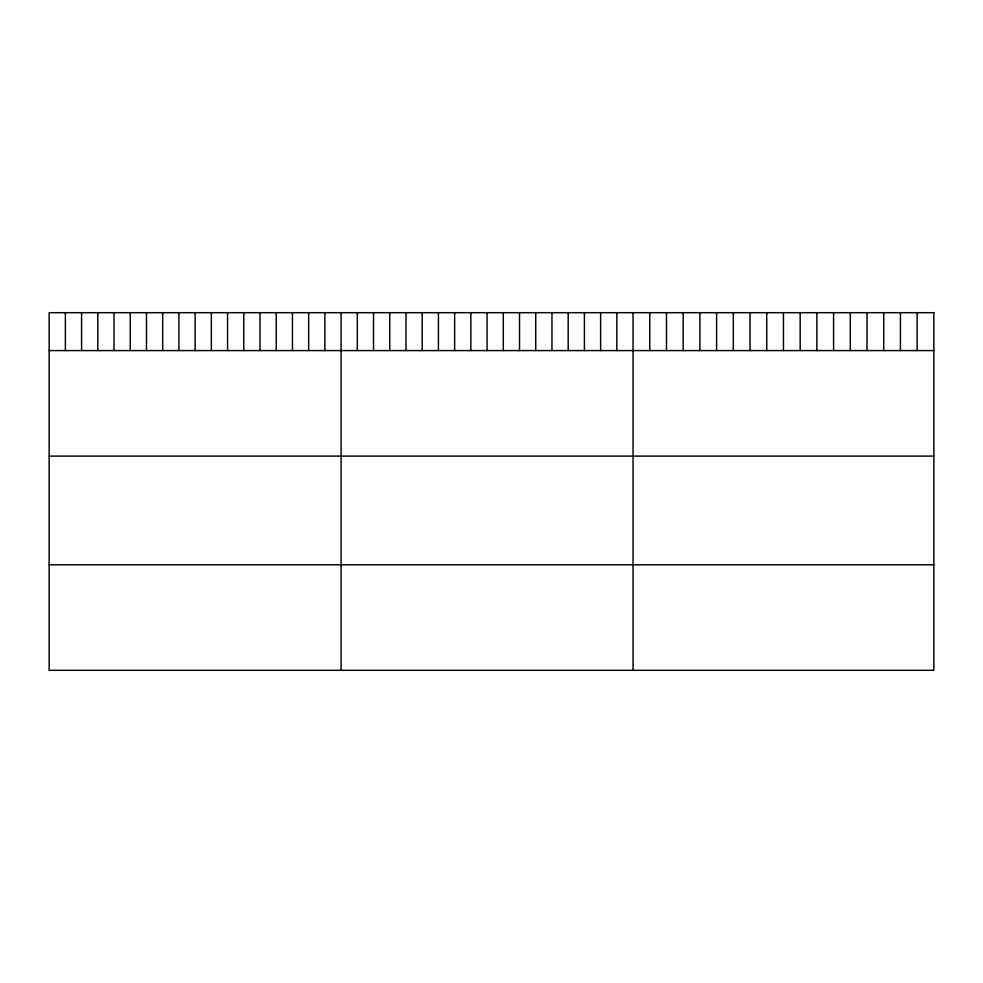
<?xml version="1.0" encoding="UTF-8"?>
<svg xmlns="http://www.w3.org/2000/svg" width="983" height="983" viewBox="0 0 983 983"><rect width="100%" height="100%" fill="white"/><g stroke="black" fill="none" stroke-linecap="round" stroke-linejoin="round"><path stroke-width="1.47" d="M49.15 350.587L933.85 350.587M49.15 456.1L933.85 456.1M49.15 564.795L933.85 564.795M917.139 312.692L917.139 350.587M900.428 312.692L900.428 350.587M883.717 312.692L883.717 350.587M867.006 312.692L867.006 350.587M850.295 312.692L850.295 350.587M833.584 312.692L833.584 350.587M816.873 312.692L816.873 350.587M800.162 312.692L800.162 350.587M783.451 312.692L783.451 350.587M766.74 312.692L766.74 350.587M750.029 312.692L750.029 350.587M733.318 312.692L733.318 350.587M716.607 312.692L716.607 350.587M699.896 312.692L699.896 350.587M683.185 312.692L683.185 350.587M666.474 312.692L666.474 350.587M649.763 312.692L649.763 350.587M633.052 312.692L633.052 670.308M616.832 312.692L616.832 350.587M600.613 312.692L600.613 350.587M584.394 312.692L584.394 350.587M568.174 312.692L568.174 350.587M551.954 312.692L551.954 350.587M535.735 312.692L535.735 350.587M519.515 312.692L519.515 350.587M503.296 312.692L503.296 350.587M487.076 312.692L487.076 350.587M470.857 312.692L470.857 350.587M454.637 312.692L454.637 350.587M438.418 312.692L438.418 350.587M422.199 312.692L422.199 350.587M405.979 312.692L405.979 350.587M389.76 312.692L389.76 350.587M373.54 312.692L373.54 350.587M357.321 312.692L357.321 350.587M341.101 312.692L341.101 670.308M324.881 312.692L324.881 350.587M308.662 312.692L308.662 350.587M292.442 312.692L292.442 350.587M276.223 312.692L276.223 350.587M260.003 312.692L260.003 350.587M243.784 312.692L243.784 350.587M227.564 312.692L227.564 350.587M211.345 312.692L211.345 350.587M195.126 312.692L195.126 350.587M178.906 312.692L178.906 350.587M162.686 312.692L162.686 350.587M146.467 312.692L146.467 350.587M130.248 312.692L130.248 350.587M114.028 312.692L114.028 350.587M97.808 312.692L97.808 350.587M81.589 312.692L81.589 350.587M65.37 312.692L65.37 350.587M933.85 312.692L49.15 312.692L49.15 670.308L933.85 670.308L933.85 312.692"/></g></svg>
